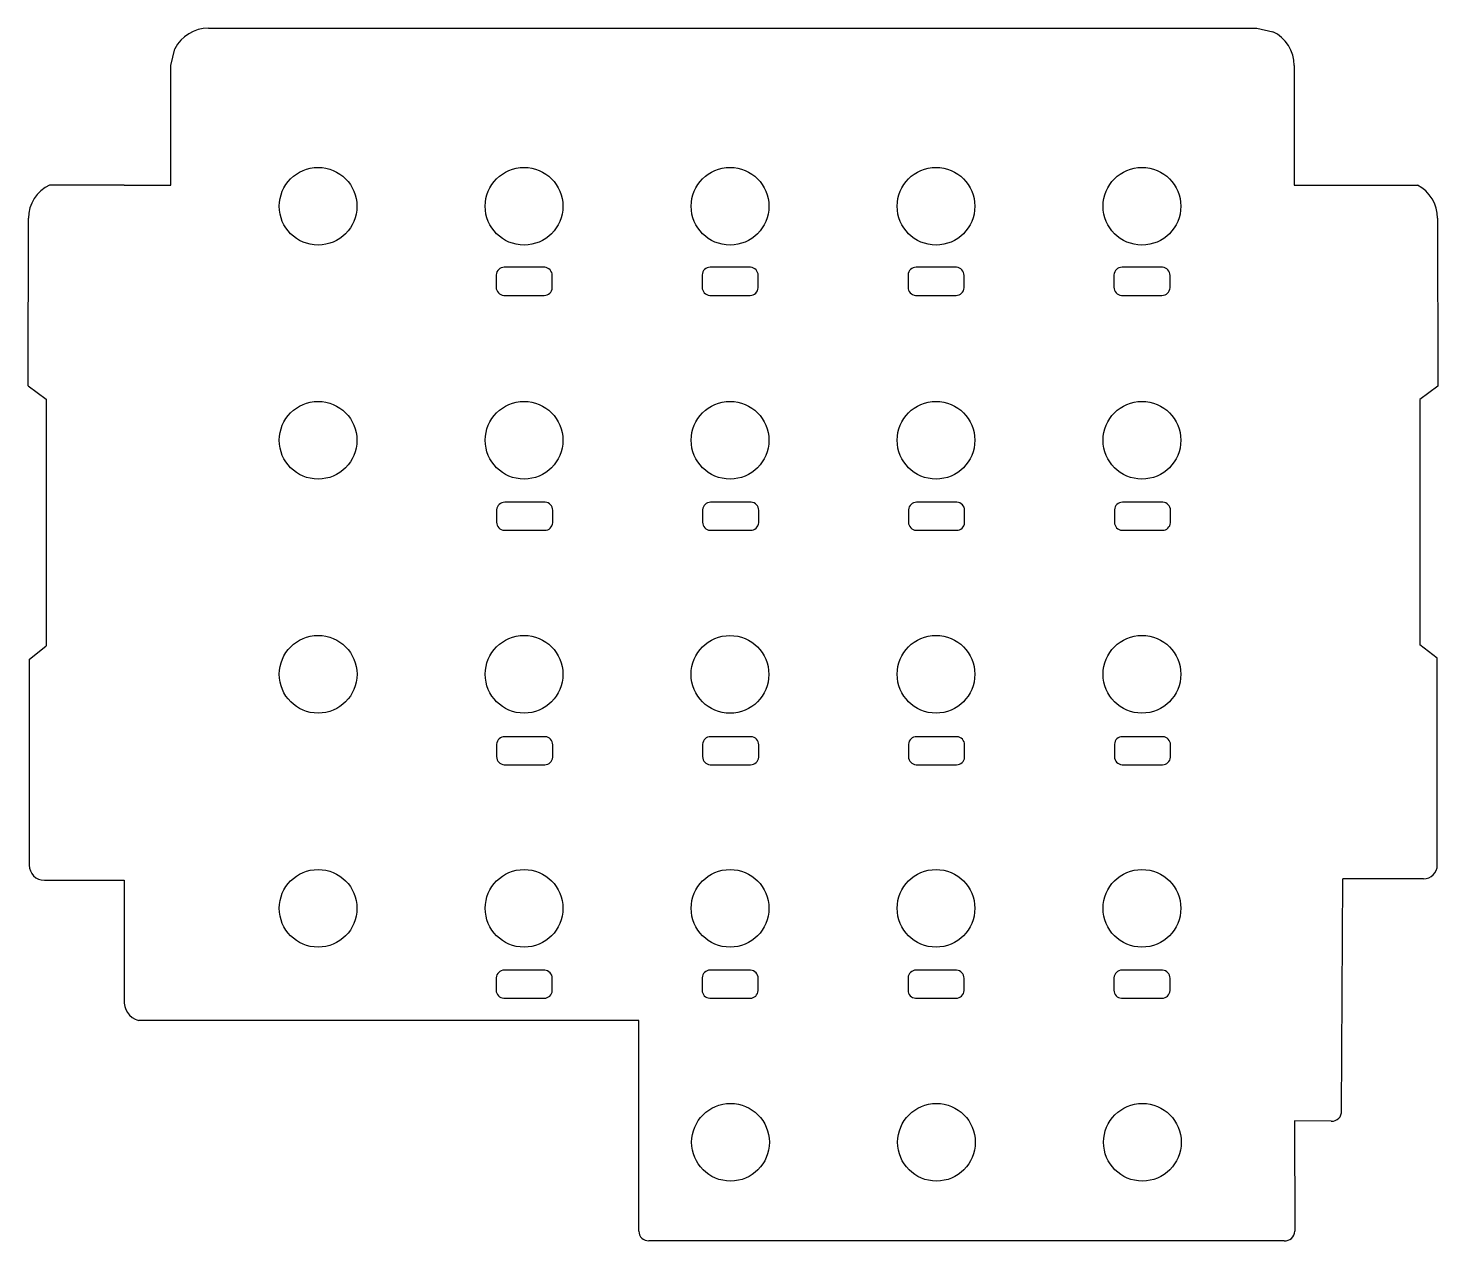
# Model space of a CAD drawing. Extents: x 2.5 to 77.7, y 1.5 to 66.3.
import ezdxf

# ---------------------------------------------------------------- set-up
doc = ezdxf.new("R2010")
doc.units = 0
doc.layers.add('BLACK', color=7, linetype='CONTINUOUS')

msp = doc.modelspace()

# ---------------------------------------------------------------- linework, layer by layer
at = {"layer": 'BLACK', "linetype": 'CONTINUOUS'}
for p, q in [((12.0862, 66.3146), (68.0862, 66.3146)), ((68.0862, 66.3146), (68.9304, 66.1277)), ((10.0862, 64.3146), (10.2993, 65.2129)), ((10.0862, 57.9334), (10.0862, 64.3146)), ((70.0862, 64.3146), (70.0862, 57.9334)), ((7.5864, 57.9334), (3.6068, 57.9374)), ((7.5864, 57.9334), (10.0862, 57.9334)), ((70.0862, 57.9334), (75.9714, 57.9374)), ((75.9714, 57.9374), (76.6572, 57.9374)), ((2.4638, 47.2186), (2.4715, 56.1594)), ((77.7417, 56.1592), (77.7494, 47.1932)), ((30.0482, 53.5432), (27.8892, 53.5432)), ((41.0464, 53.5432), (38.8874, 53.5432)), ((52.0446, 53.5432), (49.8856, 53.5432)), ((63.0428, 53.5432), (60.8838, 53.5432)), ((27.4581, 53.1368), (27.4574, 52.4764)), ((30.4539, 52.451), (30.4546, 53.1121)), ((38.4563, 53.1368), (38.4556, 52.4764)), ((41.4521, 52.451), (41.4528, 53.1121)), ((49.4545, 53.1368), (49.4538, 52.4764)), ((52.4503, 52.451), (52.451, 53.1121)), ((60.4527, 53.1368), (60.452, 52.4764)), ((63.4485, 52.451), (63.4492, 53.1121)), ((27.8638, 52.0453), (30.0228, 52.0446)), ((38.862, 52.0453), (41.021, 52.0446)), ((49.8602, 52.0453), (52.0192, 52.0446)), ((60.8584, 52.0453), (63.0174, 52.0446)), ((2.4638, 47.2186), (3.429, 46.5074)), ((77.7494, 47.1932), (76.7842, 46.482)), ((3.429, 46.5074), (3.429, 33.3248)), ((76.7842, 46.482), (76.7842, 33.3756)), ((30.0736, 40.9956), (27.9146, 40.9956)), ((41.0718, 40.9956), (38.9128, 40.9956)), ((52.07, 40.9956), (49.911, 40.9956)), ((63.0682, 40.9956), (60.9092, 40.9956)), ((27.4835, 40.5892), (27.4828, 39.9288)), ((30.4793, 39.9034), (30.48, 40.5645)), ((38.4817, 40.5892), (38.481, 39.9288)), ((41.4775, 39.9034), (41.4782, 40.5645)), ((49.4799, 40.5892), (49.4792, 39.9288)), ((52.4757, 39.9034), (52.4764, 40.5645)), ((60.4781, 40.5892), (60.4774, 39.9288)), ((63.4739, 39.9034), (63.4746, 40.5645)), ((27.8892, 39.4977), (30.0482, 39.497)), ((38.8874, 39.4977), (41.0464, 39.497)), ((49.8856, 39.4977), (52.0446, 39.497)), ((60.8838, 39.4977), (63.0428, 39.497)), ((2.5146, 32.5882), (3.429, 33.3248)), ((77.724, 32.6644), (76.7842, 33.3756)), ((2.5146, 32.5882), (2.5146, 21.6154)), ((77.724, 21.6154), (77.724, 32.6644)), ((27.4835, 28.067), (27.4828, 27.4066)), ((30.0736, 28.4734), (27.9146, 28.4734)), ((30.4793, 27.3812), (30.48, 28.0423)), ((38.4817, 28.067), (38.481, 27.4066)), ((41.0718, 28.4734), (38.9128, 28.4734)), ((41.4775, 27.3812), (41.4782, 28.0423)), ((49.4799, 28.067), (49.4792, 27.4066)), ((52.07, 28.4734), (49.911, 28.4734)), ((52.4757, 27.3812), (52.4764, 28.0423)), ((60.4781, 28.067), (60.4774, 27.4066)), ((63.0682, 28.4734), (60.9092, 28.4734)), ((63.4739, 27.3812), (63.4746, 28.0423)), ((27.8892, 26.9755), (30.0482, 26.9748)), ((38.8874, 26.9755), (41.0464, 26.9748)), ((49.8856, 26.9755), (52.0446, 26.9748)), ((60.8838, 26.9755), (63.0428, 26.9748)), ((3.3274, 20.8026), (7.5946, 20.8026)), ((7.5946, 20.8026), (7.5858, 14.43)), ((72.6097, 8.4891), (72.6694, 20.8788)), ((76.9874, 20.8788), (72.6694, 20.8788)), ((30.0482, 16.002), (27.8892, 16.002)), ((41.0464, 16.002), (38.8874, 16.002)), ((52.0446, 16.002), (49.8856, 16.002)), ((63.0428, 16.002), (60.8838, 16.002)), ((27.4581, 15.5956), (27.4574, 14.9352)), ((30.4539, 14.9098), (30.4546, 15.5709)), ((38.4563, 15.5956), (38.4556, 14.9352)), ((41.4521, 14.9098), (41.4528, 15.5709)), ((49.4545, 15.5956), (49.4538, 14.9352)), ((52.4503, 14.9098), (52.451, 15.5709)), ((60.4527, 15.5956), (60.452, 14.9352)), ((63.4485, 14.9098), (63.4492, 15.5709)), ((27.8638, 14.5041), (30.0228, 14.5034)), ((38.862, 14.5041), (41.021, 14.5034)), ((49.8602, 14.5041), (52.0192, 14.5034)), ((60.8584, 14.5041), (63.0174, 14.5034)), ((35.0774, 13.3096), (8.3486, 13.3151)), ((35.0774, 2.0574), (35.0774, 13.3096)), ((70.104, 7.9502), (70.1065, 2.0574)), ((72.0598, 7.9334), (70.104, 7.9502)), ((69.5452, 1.5494), (35.6108, 1.55))]:
    msp.add_line(p, q, dxfattribs=at)
at = {"layer": 'BLACK'}
for centre in [(17.949, 56.8058), (28.9472, 56.8058), (39.949, 56.8058), (50.949, 56.8058), (61.949, 56.8058), (17.949, 44.3058), (28.949, 44.3058), (39.949, 44.3058), (50.949, 44.3058), (61.949, 44.3058), (17.9504, 31.8059), (28.9486, 31.8059), (50.949, 31.8058), (61.949, 31.8058), (39.9454, 31.8008), (17.949, 19.3058), (28.949, 19.3058), (39.949, 19.3058), (50.949, 19.3058), (61.949, 19.3058), (39.9739, 6.8104), (50.9739, 6.8104), (61.9739, 6.8104)]:
    msp.add_circle(centre, 2.075, dxfattribs=at)
for centre, radius, start, end in [((12.0862, 64.3146), 2, 90, 153.311), ((68.0862, 64.3146), 2, 0, 65.0337), ((4.4715, 56.1338), 2.0002, 115.614, 179.267), ((75.7417, 56.1592), 2, 0, 62.7592), ((27.8892, 53.1114), 0.4318, 90, 176.634), ((30.0228, 53.1121), 0.4318, 0, 86.6335), ((38.8874, 53.1114), 0.4318, 90, 176.634), ((41.021, 53.1121), 0.4318, 0, 86.6335), ((49.8856, 53.1114), 0.4318, 90, 176.634), ((52.0192, 53.1121), 0.4318, 0, 86.6335), ((60.8838, 53.1114), 0.4318, 90, 176.634), ((63.0174, 53.1121), 0.4318, 0, 86.6335), ((27.8892, 52.4764), 0.4318, 180, 266.634), ((30.0228, 52.4764), 0.4318, -90, -3.36646), ((38.8874, 52.4764), 0.4318, 180, 266.634), ((41.021, 52.4764), 0.4318, -90, -3.36646), ((49.8856, 52.4764), 0.4318, 180, 266.634), ((52.0192, 52.4764), 0.4318, -90, -3.36646), ((60.8838, 52.4764), 0.4318, 180, 266.634), ((63.0174, 52.4764), 0.4318, -90, -3.36646), ((27.9146, 40.5638), 0.4318, 90, 176.634), ((30.0482, 40.5645), 0.4318, 0, 86.6335), ((38.9128, 40.5638), 0.4318, 90, 176.634), ((41.0464, 40.5645), 0.4318, 0, 86.6335), ((49.911, 40.5638), 0.4318, 90, 176.634), ((52.0446, 40.5645), 0.4318, 0, 86.6335), ((60.9092, 40.5638), 0.4318, 90, 176.634), ((63.0428, 40.5645), 0.4318, 0, 86.6335), ((27.9146, 39.9288), 0.4318, 180, 266.634), ((30.0482, 39.9288), 0.4318, -90, -3.36646), ((38.9128, 39.9288), 0.4318, 180, 266.634), ((41.0464, 39.9288), 0.4318, -90, -3.36646), ((49.911, 39.9288), 0.4318, 180, 266.634), ((52.0446, 39.9288), 0.4318, -90, -3.36646), ((60.9092, 39.9288), 0.4318, 180, 266.634), ((63.0428, 39.9288), 0.4318, -90, -3.36646), ((27.9146, 28.0416), 0.4318, 90, 176.634), ((30.0482, 28.0423), 0.4318, 0, 86.6335), ((38.9128, 28.0416), 0.4318, 90, 176.634), ((41.0464, 28.0423), 0.4318, 0, 86.6335), ((49.911, 28.0416), 0.4318, 90, 176.634), ((52.0446, 28.0423), 0.4318, 0, 86.6335), ((60.9092, 28.0416), 0.4318, 90, 176.634), ((63.0428, 28.0423), 0.4318, 0, 86.6335), ((27.9146, 27.4066), 0.4318, 180, 266.634), ((30.0482, 27.4066), 0.4318, -90, -3.36646), ((38.9128, 27.4066), 0.4318, 180, 266.634), ((41.0464, 27.4066), 0.4318, -90, -3.36646), ((49.911, 27.4066), 0.4318, 180, 266.634), ((52.0446, 27.4066), 0.4318, -90, -3.36646), ((60.9092, 27.4066), 0.4318, 180, 266.634), ((63.0428, 27.4066), 0.4318, -90, -3.36646), ((3.3274, 21.6154), 0.8128, 180, 270), ((76.9874, 21.6154), 0.7366, -90, 0), ((27.8892, 15.5702), 0.4318, 90, 176.634), ((30.0228, 15.5709), 0.4318, 0, 86.6335), ((38.8874, 15.5702), 0.4318, 90, 176.634), ((41.021, 15.5709), 0.4318, 0, 86.6335), ((49.8856, 15.5702), 0.4318, 90, 176.634), ((52.0192, 15.5709), 0.4318, 0, 86.6335), ((60.8838, 15.5702), 0.4318, 90, 176.634), ((63.0174, 15.5709), 0.4318, 0, 86.6335), ((8.6499, 14.3397), 1.0679, 175.15, 253.612), ((27.8892, 14.9352), 0.4318, 180, 266.634), ((30.0228, 14.9352), 0.4318, -90, -3.36646), ((38.8874, 14.9352), 0.4318, 180, 266.634), ((41.021, 14.9352), 0.4318, -90, -3.36646), ((49.8856, 14.9352), 0.4318, 180, 266.634), ((52.0192, 14.9352), 0.4318, -90, -3.36646), ((60.8838, 14.9352), 0.4318, 180, 266.634), ((63.0174, 14.9352), 0.4318, -90, -3.36646), ((72.0852, 8.4582), 0.5254, -92.7709, 3.36642), ((35.5854, 2.0574), 0.508, 180, 272.862), ((69.596, 2.0574), 0.5105, -95.7106, 0)]:
    msp.add_arc(centre, radius, start, end, dxfattribs=at)

doc.saveas('drawing.dxf')
